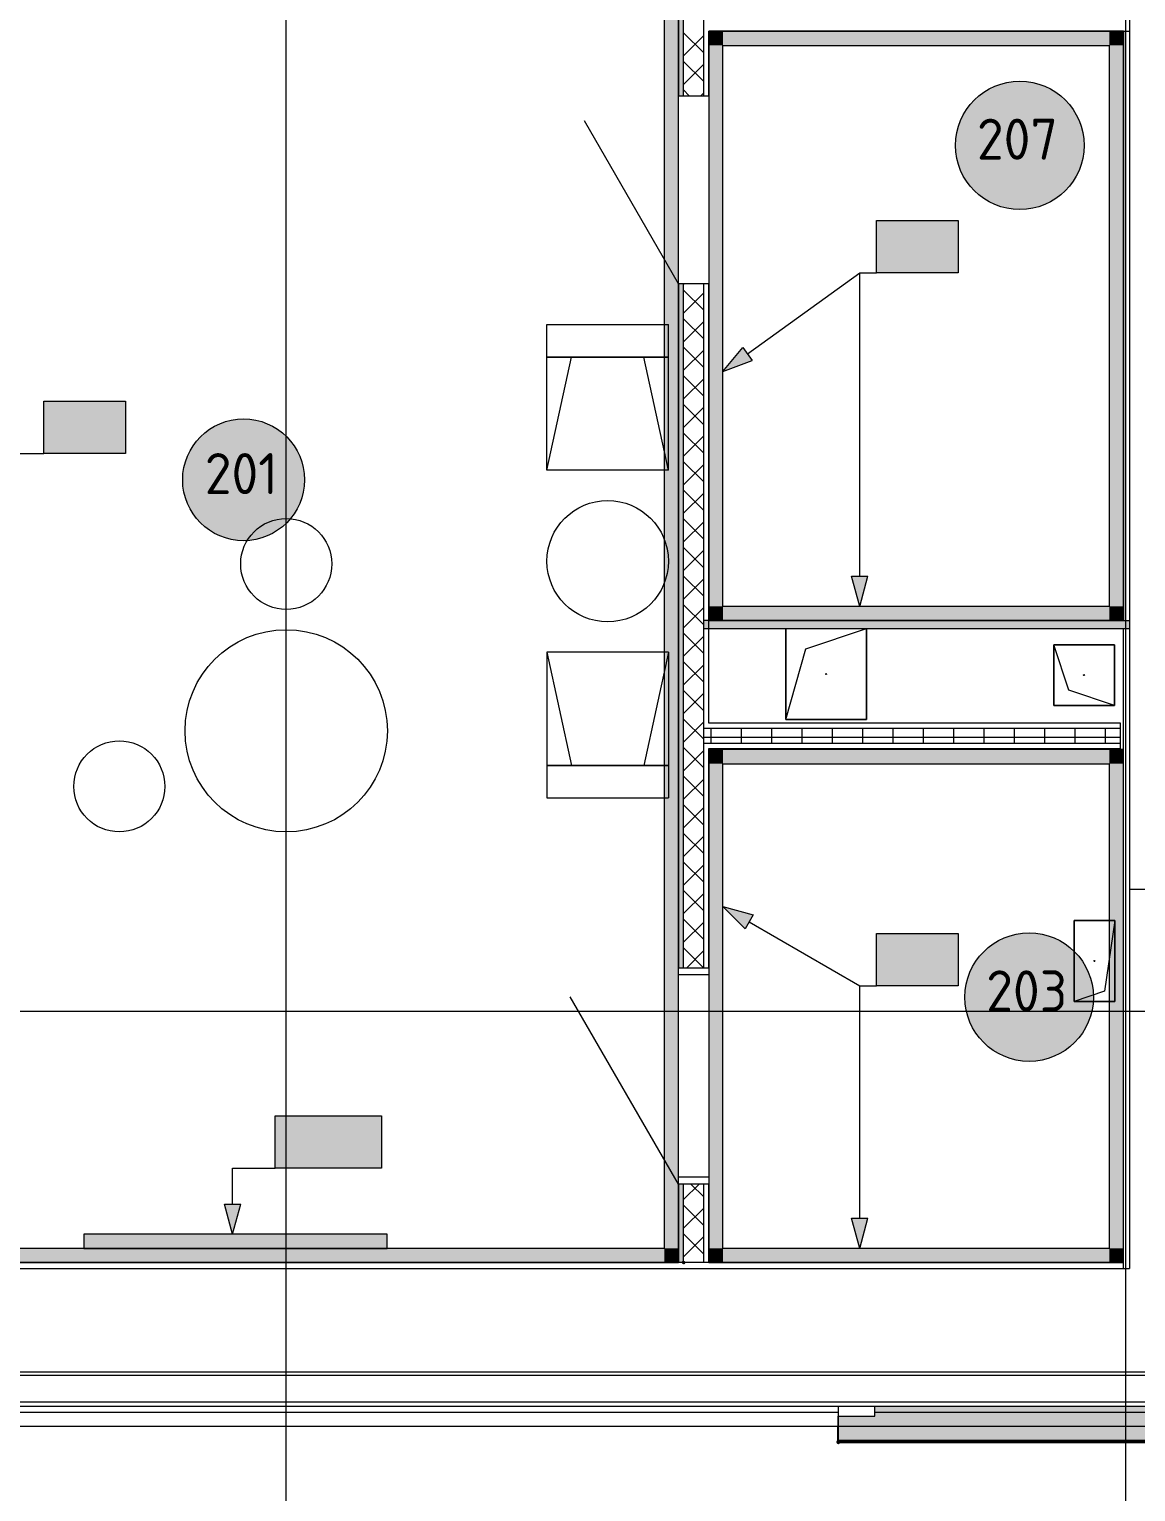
# Model space of a CAD drawing. Header units: millimetres. Extents: x 0 to 1189, y 0 to 841.
# Drawn here: x 321 to 375.7, y 282.1 to 354.4 of the extents above; entities that cross this region are included whole.
import ezdxf

# ---------------------------------------------------------------- set-up
doc = ezdxf.new("R2010")
doc.units = ezdxf.units.MM

msp = doc.modelspace()

# ---------------------------------------------------------------- hatches: boundary and pattern name
at = {"true_color": 0x008080}
h = msp.add_hatch(color=136, dxfattribs=at)
h.dxf.hatch_style = 2
h.paths.add_polyline_path([(352.362538, 374.121342), (353.062539, 374.121342), (353.062539, 294.13222), (352.362538, 294.13222)])
h = msp.add_hatch(color=7)
h.dxf.hatch_style = 2
h.paths.add_polyline_path([(353.31254, 351.136307), (353.062539, 351.136307), (353.062539, 373.871342), (353.31254, 373.871342)])
at = {"true_color": 0xf1d696}
h = msp.add_hatch(color=41, dxfattribs=at)
h.dxf.hatch_style = 2
h.paths.add_polyline_path([(355.262543, 353.622311), (354.562542, 353.622311), (354.562542, 354.322312)])
h = msp.add_hatch(color=41, dxfattribs=at)
h.dxf.hatch_style = 2
h.paths.add_polyline_path([(355.262543, 354.322312), (355.262543, 353.622311), (354.562542, 354.322312)])
h = msp.add_hatch(color=41, dxfattribs=at)
h.dxf.hatch_style = 2
h.paths.add_polyline_path([(355.262543, 353.622311), (355.262543, 354.322312), (374.358572, 354.322312), (374.358572, 353.622311)])
h = msp.add_hatch(color=41, dxfattribs=at)
h.dxf.hatch_style = 2
h.paths.add_polyline_path([(374.358572, 353.622311), (375.058573, 354.322312), (375.058573, 353.622311)])
h = msp.add_hatch(color=41, dxfattribs=at)
h.dxf.hatch_style = 2
h.paths.add_polyline_path([(374.358572, 353.622311), (374.358572, 354.322312), (375.058573, 354.322312)])
h = msp.add_hatch(color=41, dxfattribs=at)
h.dxf.hatch_style = 2
h.paths.add_polyline_path([(355.262543, 325.882269), (354.562542, 325.882269), (354.562542, 353.622311), (355.262543, 353.622311)])
h = msp.add_hatch(color=41, dxfattribs=at)
h.dxf.hatch_style = 2
h.paths.add_polyline_path([(374.358572, 353.622311), (375.058573, 353.622311), (375.058573, 325.882269), (374.358572, 325.882269)])
at = {"true_color": 0xffffff}
h = msp.add_hatch(color=7, dxfattribs=at)
edge = h.paths.add_edge_path()
edge.add_arc((369.937065, 348.680803), 3.176505, 0, 360)
h = msp.add_hatch(color=7, dxfattribs=at)
h.dxf.hatch_style = 2
h.paths.add_polyline_path([(362.848554, 344.974298), (366.888561, 344.974298), (366.888561, 342.386294), (362.848554, 342.386294)])
h = msp.add_hatch(color=7, dxfattribs=at)
h.dxf.hatch_style = 2
h.paths.add_polyline_path([(362.848554, 344.974298), (366.888561, 344.974298), (366.888561, 342.386294), (362.848554, 342.386294)])
at = {"true_color": 0x0077b0}
h = msp.add_hatch(color=144, dxfattribs=at)
h.paths.add_polyline_path([(364.060835, 343.577141), (364.060835, 344.38412), (364.031345, 344.540803), (363.942324, 344.671854), (363.813684, 344.758257), (363.657345, 344.787609), (363.500869, 344.758257), (363.369611, 344.671854), (363.282175, 344.540803), (363.253856, 344.38412), (363.253856, 343.577141), (363.282175, 343.420802), (363.369611, 343.292162), (363.500869, 343.203141), (363.657345, 343.173651), (363.813684, 343.203141), (363.942324, 343.292162), (364.031345, 343.420802)])
h.paths.add_polyline_path([(364.261477, 343.577141), (364.250324, 343.456485), (364.216898, 343.344459), (364.161251, 343.241425), (364.083435, 343.147744), (363.991666, 343.070445), (363.889614, 343.015935), (363.77795, 342.983645), (363.657345, 342.973009), (363.535613, 342.983645), (363.423906, 343.015935), (363.321707, 343.070445), (363.2285, 343.147744), (363.15077, 343.241425), (363.095313, 343.344459), (363.062076, 343.456485), (363.051009, 343.577141), (363.051009, 344.38412), (363.062076, 344.505852), (363.095313, 344.61756), (363.15077, 344.719758), (363.2285, 344.812965), (363.321707, 344.890781), (363.423906, 344.946428), (363.535613, 344.979854), (363.657345, 344.991008), (363.778001, 344.979897), (363.890027, 344.946773), (363.993061, 344.891944), (364.086742, 344.815721), (364.162646, 344.722084), (364.217311, 344.618938), (364.250376, 344.506283), (364.261477, 344.38412)])
h = msp.add_hatch(color=144, dxfattribs=at)
h.paths.add_polyline_path([(364.060835, 343.577141), (364.060835, 344.38412), (364.031345, 344.540803), (363.942324, 344.671854), (363.813684, 344.758257), (363.657345, 344.787609), (363.500869, 344.758257), (363.369611, 344.671854), (363.282175, 344.540803), (363.253856, 344.38412), (363.253856, 343.577141), (363.282175, 343.420802), (363.369611, 343.292162), (363.500869, 343.203141), (363.657345, 343.173651), (363.813684, 343.203141), (363.942324, 343.292162), (364.031345, 343.420802)])
h.paths.add_polyline_path([(364.261477, 343.577141), (364.250324, 343.456485), (364.216898, 343.344459), (364.161251, 343.241425), (364.083435, 343.147744), (363.991666, 343.070445), (363.889614, 343.015935), (363.77795, 342.983645), (363.657345, 342.973009), (363.535613, 342.983645), (363.423906, 343.015935), (363.321707, 343.070445), (363.2285, 343.147744), (363.15077, 343.241425), (363.095313, 343.344459), (363.062076, 343.456485), (363.051009, 343.577141), (363.051009, 344.38412), (363.062076, 344.505852), (363.095313, 344.61756), (363.15077, 344.719758), (363.2285, 344.812965), (363.321707, 344.890781), (363.423906, 344.946428), (363.535613, 344.979854), (363.657345, 344.991008), (363.778001, 344.979897), (363.890027, 344.946773), (363.993061, 344.891944), (364.086742, 344.815721), (364.162646, 344.722084), (364.217311, 344.618938), (364.250376, 344.506283), (364.261477, 344.38412)])
h = msp.add_hatch(color=144, dxfattribs=at)
h.dxf.hatch_style = 2
h.paths.add_polyline_path([(366.483955, 344.646498), (366.252444, 344.414988), (366.181889, 344.38412), (366.105752, 344.409407), (366.080465, 344.485543), (366.108577, 344.556099), (366.503799, 344.95132), (366.544588, 344.980673), (366.585378, 344.991008), (366.661515, 344.965445), (366.686802, 344.889033), (366.686802, 343.071676), (366.661515, 342.996918), (366.585378, 342.973009), (366.509242, 342.996918), (366.483955, 343.071676)])
h = msp.add_hatch(color=144, dxfattribs=at)
h.dxf.hatch_style = 2
h.paths.add_polyline_path([(366.483955, 344.646498), (366.252444, 344.414988), (366.181889, 344.38412), (366.105752, 344.409407), (366.080465, 344.485543), (366.108577, 344.556099), (366.503799, 344.95132), (366.544588, 344.980673), (366.585378, 344.991008), (366.661515, 344.965445), (366.686802, 344.889033), (366.686802, 343.071676), (366.661515, 342.996918), (366.585378, 342.973009), (366.509242, 342.996918), (366.483955, 343.071676)])
h = msp.add_hatch(color=144, dxfattribs=at)
h.dxf.hatch_style = 2
h.paths.add_polyline_path([(365.574375, 343.475166), (364.767396, 343.475166), (364.691259, 343.500728), (364.665972, 343.577141), (364.691259, 343.653277), (364.767396, 343.678564), (365.574375, 343.678564), (365.650512, 343.653277), (365.675799, 343.577141), (365.650512, 343.500728)])
h = msp.add_hatch(color=144, dxfattribs=at)
h.dxf.hatch_style = 2
h.paths.add_polyline_path([(365.574375, 343.475166), (364.767396, 343.475166), (364.691259, 343.500728), (364.665972, 343.577141), (364.691259, 343.653277), (364.767396, 343.678564), (365.574375, 343.678564), (365.650512, 343.653277), (365.675799, 343.577141), (365.650512, 343.500728)])
h = msp.add_hatch(color=7)
h.dxf.hatch_style = 2
h.paths.add_polyline_path([(353.062539, 341.836293), (353.31254, 341.836293), (353.31254, 308.014241), (353.062539, 308.014241)])
h = msp.add_hatch(color=144, dxfattribs=at)
h.dxf.hatch_style = 2
h.paths.add_polyline_path([(355.262543, 337.491286), (356.236544, 338.691288), (356.705545, 338.043287)])
at = {"true_color": 0xffffff}
h = msp.add_hatch(color=7, dxfattribs=at)
h.dxf.hatch_style = 2
h.paths.add_polyline_path([(321.685491, 336.030284), (325.725498, 336.030284), (325.725498, 333.44128), (321.685491, 333.44128)])
h = msp.add_hatch(color=7, dxfattribs=at)
h.dxf.hatch_style = 2
h.paths.add_polyline_path([(321.685491, 336.030284), (325.725498, 336.030284), (325.725498, 333.44128), (321.685491, 333.44128)])
at = {"true_color": 0x0077b0}
h = msp.add_hatch(color=144, dxfattribs=at)
h.paths.add_polyline_path([(322.896166, 334.634205), (322.896166, 335.441184), (322.866676, 335.597867), (322.777654, 335.728918), (322.649014, 335.815321), (322.492676, 335.844673), (322.3362, 335.815321), (322.204942, 335.728918), (322.117505, 335.597867), (322.089186, 335.441184), (322.089186, 334.634205), (322.117505, 334.477866), (322.204942, 334.349226), (322.3362, 334.260205), (322.492676, 334.230715), (322.649014, 334.260205), (322.777654, 334.349226), (322.866676, 334.477866)])
h.paths.add_polyline_path([(323.096808, 334.634205), (323.085654, 334.513549), (323.052228, 334.401523), (322.996582, 334.298489), (322.918765, 334.204808), (322.826997, 334.127509), (322.724944, 334.072999), (322.61328, 334.04071), (322.492676, 334.030073), (322.370944, 334.04071), (322.259236, 334.072999), (322.157038, 334.127509), (322.063831, 334.204808), (321.986101, 334.298489), (321.930643, 334.401523), (321.897407, 334.513549), (321.886339, 334.634205), (321.886339, 335.441184), (321.897407, 335.562916), (321.930643, 335.674624), (321.986101, 335.776822), (322.063831, 335.870029), (322.157038, 335.947845), (322.259236, 336.003492), (322.370944, 336.036918), (322.492676, 336.048072), (322.613332, 336.036961), (322.725358, 336.003837), (322.828392, 335.949008), (322.922073, 335.872785), (322.997977, 335.779148), (323.052642, 335.676002), (323.085706, 335.563347), (323.096808, 335.441184)])
h = msp.add_hatch(color=144, dxfattribs=at)
h.paths.add_polyline_path([(322.896166, 334.634205), (322.896166, 335.441184), (322.866676, 335.597867), (322.777654, 335.728918), (322.649014, 335.815321), (322.492676, 335.844673), (322.3362, 335.815321), (322.204942, 335.728918), (322.117505, 335.597867), (322.089186, 335.441184), (322.089186, 334.634205), (322.117505, 334.477866), (322.204942, 334.349226), (322.3362, 334.260205), (322.492676, 334.230715), (322.649014, 334.260205), (322.777654, 334.349226), (322.866676, 334.477866)])
h.paths.add_polyline_path([(323.096808, 334.634205), (323.085654, 334.513549), (323.052228, 334.401523), (322.996582, 334.298489), (322.918765, 334.204808), (322.826997, 334.127509), (322.724944, 334.072999), (322.61328, 334.04071), (322.492676, 334.030073), (322.370944, 334.04071), (322.259236, 334.072999), (322.157038, 334.127509), (322.063831, 334.204808), (321.986101, 334.298489), (321.930643, 334.401523), (321.897407, 334.513549), (321.886339, 334.634205), (321.886339, 335.441184), (321.897407, 335.562916), (321.930643, 335.674624), (321.986101, 335.776822), (322.063831, 335.870029), (322.157038, 335.947845), (322.259236, 336.003492), (322.370944, 336.036918), (322.492676, 336.048072), (322.613332, 336.036961), (322.725358, 336.003837), (322.828392, 335.949008), (322.922073, 335.872785), (322.997977, 335.779148), (323.052642, 335.676002), (323.085706, 335.563347), (323.096808, 335.441184)])
h = msp.add_hatch(color=144, dxfattribs=at)
h.dxf.hatch_style = 2
h.paths.add_polyline_path([(325.319285, 335.703562), (325.087775, 335.472052), (325.017219, 335.441184), (324.941083, 335.466471), (324.915796, 335.542607), (324.943908, 335.613163), (325.339129, 336.008384), (325.379919, 336.037737), (325.420709, 336.048072), (325.496846, 336.022509), (325.522133, 335.946097), (325.522133, 334.12874), (325.496846, 334.053982), (325.420709, 334.030073), (325.344572, 334.053982), (325.319285, 334.12874)])
h = msp.add_hatch(color=144, dxfattribs=at)
h.dxf.hatch_style = 2
h.paths.add_polyline_path([(325.319285, 335.703562), (325.087775, 335.472052), (325.017219, 335.441184), (324.941083, 335.466471), (324.915796, 335.542607), (324.943908, 335.613163), (325.339129, 336.008384), (325.379919, 336.037737), (325.420709, 336.048072), (325.496846, 336.022509), (325.522133, 335.946097), (325.522133, 334.12874), (325.496846, 334.053982), (325.420709, 334.030073), (325.344572, 334.053982), (325.319285, 334.12874)])
at = {"true_color": 0xffffff}
h = msp.add_hatch(color=7, dxfattribs=at)
edge = h.paths.add_edge_path()
edge.add_arc((331.565007, 332.142278), 3.011755, 0, 360)
at = {"true_color": 0x0077b0}
h = msp.add_hatch(color=144, dxfattribs=at)
h.dxf.hatch_style = 2
h.paths.add_polyline_path([(324.409706, 334.53223), (323.602727, 334.53223), (323.52659, 334.557793), (323.501303, 334.634205), (323.52659, 334.710341), (323.602727, 334.735628), (324.409706, 334.735628), (324.485842, 334.710341), (324.511129, 334.634205), (324.485842, 334.557793)])
h = msp.add_hatch(color=144, dxfattribs=at)
h.dxf.hatch_style = 2
h.paths.add_polyline_path([(324.409706, 334.53223), (323.602727, 334.53223), (323.52659, 334.557793), (323.501303, 334.634205), (323.52659, 334.710341), (323.602727, 334.735628), (324.409706, 334.735628), (324.485842, 334.710341), (324.511129, 334.634205), (324.485842, 334.557793)])
h = msp.add_hatch(color=144, dxfattribs=at)
h.dxf.hatch_style = 2
h.paths.add_polyline_path([(362.020553, 325.882269), (361.620552, 327.375271), (362.420554, 327.375271)])
at = {"true_color": 0xf1d696}
h = msp.add_hatch(color=41, dxfattribs=at)
h.dxf.hatch_style = 2
h.paths.add_polyline_path([(355.262543, 325.882269), (355.262543, 325.182268), (354.562542, 325.182268)])
h = msp.add_hatch(color=41, dxfattribs=at)
h.dxf.hatch_style = 2
h.paths.add_polyline_path([(354.562542, 325.882269), (355.262543, 325.882269), (354.562542, 325.182268)])
h = msp.add_hatch(color=41, dxfattribs=at)
h.dxf.hatch_style = 2
h.paths.add_polyline_path([(374.358572, 325.882269), (374.358572, 325.182268), (355.262543, 325.182268), (355.262543, 325.882269)])
h = msp.add_hatch(color=41, dxfattribs=at)
h.dxf.hatch_style = 2
h.paths.add_polyline_path([(374.358572, 325.882269), (375.058573, 325.882269), (375.058573, 325.182268)])
h = msp.add_hatch(color=41, dxfattribs=at)
h.dxf.hatch_style = 2
h.paths.add_polyline_path([(374.358572, 325.182268), (374.358572, 325.882269), (375.058573, 325.182268)])
h = msp.add_hatch(color=7)
h.dxf.hatch_style = 2
h.paths.add_polyline_path([(354.312541, 325.182268), (375.358573, 325.182268), (375.358573, 324.782267), (354.312541, 324.782267)])
h = msp.add_hatch(color=41, dxfattribs=at)
h.dxf.hatch_style = 2
h.paths.add_polyline_path([(355.262543, 318.101257), (354.562542, 318.101257), (354.562542, 318.801258)])
h = msp.add_hatch(color=41, dxfattribs=at)
h.dxf.hatch_style = 2
h.paths.add_polyline_path([(355.262543, 318.801258), (355.262543, 318.101257), (354.562542, 318.801258)])
h = msp.add_hatch(color=41, dxfattribs=at)
h.dxf.hatch_style = 2
h.paths.add_polyline_path([(355.262543, 318.101257), (355.262543, 318.801258), (374.358572, 318.801258), (374.358572, 318.101257)])
h = msp.add_hatch(color=41, dxfattribs=at)
h.dxf.hatch_style = 2
h.paths.add_polyline_path([(374.358572, 318.101257), (374.358572, 318.801258), (375.058573, 318.801258)])
h = msp.add_hatch(color=41, dxfattribs=at)
h.dxf.hatch_style = 2
h.paths.add_polyline_path([(374.358572, 318.101257), (375.058573, 318.801258), (375.058573, 318.101257)])
h = msp.add_hatch(color=41, dxfattribs=at)
h.dxf.hatch_style = 2
h.paths.add_polyline_path([(355.262543, 294.13222), (354.562542, 294.13222), (354.562542, 318.101257), (355.262543, 318.101257)])
h = msp.add_hatch(color=41, dxfattribs=at)
h.dxf.hatch_style = 2
h.paths.add_polyline_path([(374.358572, 318.101257), (375.058573, 318.101257), (375.058573, 294.13222), (374.358572, 294.13222)])
at = {"true_color": 0x0077b0}
h = msp.add_hatch(color=144, dxfattribs=at)
h.dxf.hatch_style = 2
h.paths.add_polyline_path([(355.262543, 311.035246), (356.753545, 310.631245), (356.352544, 309.939244)])
at = {"true_color": 0xffffff}
h = msp.add_hatch(color=7, dxfattribs=at)
h.dxf.hatch_style = 2
h.paths.add_polyline_path([(362.848554, 309.701244), (366.888561, 309.701244), (366.888561, 307.11324), (362.848554, 307.11324)])
h = msp.add_hatch(color=7, dxfattribs=at)
h.dxf.hatch_style = 2
h.paths.add_polyline_path([(362.848554, 309.701244), (366.888561, 309.701244), (366.888561, 307.11324), (362.848554, 307.11324)])
at = {"true_color": 0x0077b0}
h = msp.add_hatch(color=144, dxfattribs=at)
h.paths.add_polyline_path([(364.060835, 308.306342), (364.060835, 309.113322), (364.031345, 309.270004), (363.942324, 309.401056), (363.813684, 309.487459), (363.657345, 309.516811), (363.500869, 309.487459), (363.369611, 309.401056), (363.282175, 309.270004), (363.253856, 309.113322), (363.253856, 308.306342), (363.282175, 308.150004), (363.369611, 308.021364), (363.500869, 307.932343), (363.657345, 307.902853), (363.813684, 307.932343), (363.942324, 308.021364), (364.031345, 308.150004)])
h.paths.add_polyline_path([(364.261477, 308.306342), (364.250324, 308.185687), (364.216898, 308.073661), (364.161251, 307.970626), (364.083435, 307.876946), (363.991666, 307.799646), (363.889614, 307.745136), (363.77795, 307.712847), (363.657345, 307.70221), (363.535613, 307.712847), (363.423906, 307.745136), (363.321707, 307.799646), (363.2285, 307.876946), (363.15077, 307.970626), (363.095313, 308.073661), (363.062076, 308.185687), (363.051009, 308.306342), (363.051009, 309.113322), (363.062076, 309.235054), (363.095313, 309.346761), (363.15077, 309.44896), (363.2285, 309.542167), (363.321707, 309.619983), (363.423906, 309.67563), (363.535613, 309.709056), (363.657345, 309.72021), (363.778001, 309.709099), (363.890027, 309.675975), (363.993061, 309.621146), (364.086742, 309.544923), (364.162646, 309.451285), (364.217311, 309.348139), (364.250376, 309.235485), (364.261477, 309.113322)])
h = msp.add_hatch(color=144, dxfattribs=at)
h.paths.add_polyline_path([(364.060835, 308.306342), (364.060835, 309.113322), (364.031345, 309.270004), (363.942324, 309.401056), (363.813684, 309.487459), (363.657345, 309.516811), (363.500869, 309.487459), (363.369611, 309.401056), (363.282175, 309.270004), (363.253856, 309.113322), (363.253856, 308.306342), (363.282175, 308.150004), (363.369611, 308.021364), (363.500869, 307.932343), (363.657345, 307.902853), (363.813684, 307.932343), (363.942324, 308.021364), (364.031345, 308.150004)])
h.paths.add_polyline_path([(364.261477, 308.306342), (364.250324, 308.185687), (364.216898, 308.073661), (364.161251, 307.970626), (364.083435, 307.876946), (363.991666, 307.799646), (363.889614, 307.745136), (363.77795, 307.712847), (363.657345, 307.70221), (363.535613, 307.712847), (363.423906, 307.745136), (363.321707, 307.799646), (363.2285, 307.876946), (363.15077, 307.970626), (363.095313, 308.073661), (363.062076, 308.185687), (363.051009, 308.306342), (363.051009, 309.113322), (363.062076, 309.235054), (363.095313, 309.346761), (363.15077, 309.44896), (363.2285, 309.542167), (363.321707, 309.619983), (363.423906, 309.67563), (363.535613, 309.709056), (363.657345, 309.72021), (363.778001, 309.709099), (363.890027, 309.675975), (363.993061, 309.621146), (364.086742, 309.544923), (364.162646, 309.451285), (364.217311, 309.348139), (364.250376, 309.235485), (364.261477, 309.113322)])
h = msp.add_hatch(color=144, dxfattribs=at)
h.dxf.hatch_style = 2
h.paths.add_polyline_path([(366.483955, 309.3757), (366.252444, 309.14419), (366.181889, 309.113322), (366.105752, 309.138609), (366.080465, 309.214745), (366.108577, 309.285301), (366.503799, 309.680522), (366.544588, 309.709874), (366.585378, 309.72021), (366.661515, 309.694647), (366.686802, 309.618235), (366.686802, 307.800878), (366.661515, 307.726119), (366.585378, 307.70221), (366.509242, 307.726119), (366.483955, 307.800878)])
h = msp.add_hatch(color=144, dxfattribs=at)
h.dxf.hatch_style = 2
h.paths.add_polyline_path([(366.483955, 309.3757), (366.252444, 309.14419), (366.181889, 309.113322), (366.105752, 309.138609), (366.080465, 309.214745), (366.108577, 309.285301), (366.503799, 309.680522), (366.544588, 309.709874), (366.585378, 309.72021), (366.661515, 309.694647), (366.686802, 309.618235), (366.686802, 307.800878), (366.661515, 307.726119), (366.585378, 307.70221), (366.509242, 307.726119), (366.483955, 307.800878)])
at = {"true_color": 0xffffff}
h = msp.add_hatch(color=7, dxfattribs=at)
edge = h.paths.add_edge_path()
edge.add_arc((370.396566, 306.559239), 3.176005, 0, 360)
at = {"true_color": 0x0077b0}
h = msp.add_hatch(color=144, dxfattribs=at)
h.dxf.hatch_style = 2
h.paths.add_polyline_path([(365.574375, 308.204368), (364.767396, 308.204368), (364.691259, 308.22993), (364.665972, 308.306342), (364.691259, 308.382479), (364.767396, 308.407766), (365.574375, 308.407766), (365.650512, 308.382479), (365.675799, 308.306342), (365.650512, 308.22993)])
h = msp.add_hatch(color=144, dxfattribs=at)
h.dxf.hatch_style = 2
h.paths.add_polyline_path([(365.574375, 308.204368), (364.767396, 308.204368), (364.691259, 308.22993), (364.665972, 308.306342), (364.691259, 308.382479), (364.767396, 308.407766), (365.574375, 308.407766), (365.650512, 308.382479), (365.675799, 308.306342), (365.650512, 308.22993)])
at = {"true_color": 0xffffff}
h = msp.add_hatch(color=7, dxfattribs=at)
h.dxf.hatch_style = 2
h.paths.add_polyline_path([(333.126509, 300.68223), (338.378517, 300.68223), (338.378517, 298.094226), (333.126509, 298.094226)])
at = {"true_color": 0x0077b0}
h = msp.add_hatch(color=144, dxfattribs=at)
h.dxf.hatch_style = 2
h.paths.add_polyline_path([(333.530147, 300.496264), (333.530147, 298.780331), (333.50486, 298.705572), (333.428724, 298.681663), (333.352587, 298.705572), (333.3273, 298.780331), (333.3273, 300.597687), (333.352587, 300.6741), (333.428724, 300.699662), (334.235703, 300.699662), (334.311839, 300.6741), (334.337126, 300.597687), (334.311839, 300.521758), (334.235703, 300.496264)])
h = msp.add_hatch(color=144, dxfattribs=at)
h.dxf.hatch_style = 2
h.paths.add_polyline_path([(337.972793, 300.355153), (337.741282, 300.123642), (337.670727, 300.092774), (337.59459, 300.118061), (337.569303, 300.194198), (337.597415, 300.264753), (337.992637, 300.659975), (338.033427, 300.689327), (338.074216, 300.699662), (338.150353, 300.6741), (338.17564, 300.597687), (338.17564, 298.780331), (338.150353, 298.705572), (338.074216, 298.681663), (337.99808, 298.705572), (337.972793, 298.780331)])
h = msp.add_hatch(color=144, dxfattribs=at)
h.paths.add_polyline_path([(334.741301, 299.994107), (334.766588, 300.067832), (334.842725, 300.092774), (335.347638, 300.092774), (335.503976, 300.063422), (335.632616, 299.977019), (335.721637, 299.845968), (335.751128, 299.689285), (335.751128, 299.085153), (335.721637, 298.92847), (335.632616, 298.797418), (335.503976, 298.709982), (335.347638, 298.681663), (334.944148, 298.681663), (334.944148, 298.173443), (334.918861, 298.099924), (334.842725, 298.074775), (334.766588, 298.099924), (334.741301, 298.173443)])
h.paths.add_polyline_path([(334.944148, 299.889376), (334.944148, 298.882306), (335.347638, 298.882306), (335.424808, 298.896913), (335.488749, 298.941286), (335.533397, 299.007018), (335.54828, 299.085153), (335.54828, 299.689285), (335.533742, 299.767419), (335.491505, 299.833152), (335.426186, 299.876147), (335.347638, 299.889376)])
h = msp.add_hatch(color=144, dxfattribs=at)
h.dxf.hatch_style = 2
h.paths.add_polyline_path([(337.063705, 299.18382), (336.256726, 299.18382), (336.180589, 299.209383), (336.155302, 299.285795), (336.180589, 299.361932), (336.256726, 299.387219), (337.063705, 299.387219), (337.139842, 299.361932), (337.165129, 299.285795), (337.139842, 299.209383)])
h = msp.add_hatch(color=7)
h.dxf.hatch_style = 2
h.paths.add_polyline_path([(353.31254, 293.432219), (353.062539, 293.432219), (353.062539, 297.314225), (353.31254, 297.314225)])
h = msp.add_hatch(color=144, dxfattribs=at)
h.dxf.hatch_style = 2
h.paths.add_polyline_path([(331.022506, 294.832221), (330.622505, 296.325223), (331.422506, 296.325223)])
h = msp.add_hatch(color=144, dxfattribs=at)
h.dxf.hatch_style = 2
h.paths.add_polyline_path([(362.020553, 294.13222), (361.620552, 295.625222), (362.420554, 295.625222)])
at = {"true_color": 0x6a6a6a}
h = msp.add_hatch(color=251, dxfattribs=at)
h.dxf.hatch_style = 2
h.paths.add_polyline_path([(338.659517, 294.832221), (338.659517, 294.13222), (323.659494, 294.13222), (323.659494, 294.832221)])
at = {"true_color": 0xf1d696}
h = msp.add_hatch(color=41, dxfattribs=at)
h.dxf.hatch_style = 2
h.paths.add_polyline_path([(352.362538, 294.13222), (352.362538, 293.432219), (305.929467, 293.432219), (305.929467, 294.13222)])
h = msp.add_hatch(color=41, dxfattribs=at)
h.dxf.hatch_style = 2
h.paths.add_polyline_path([(352.362538, 294.13222), (353.062539, 294.13222), (353.062539, 293.432219)])
h = msp.add_hatch(color=41, dxfattribs=at)
h.dxf.hatch_style = 2
h.paths.add_polyline_path([(352.362538, 293.432219), (352.362538, 294.13222), (353.062539, 293.432219)])
h = msp.add_hatch(color=41, dxfattribs=at)
h.dxf.hatch_style = 2
h.paths.add_polyline_path([(354.562542, 294.13222), (355.262543, 294.13222), (354.562542, 293.432219)])
h = msp.add_hatch(color=41, dxfattribs=at)
h.dxf.hatch_style = 2
h.paths.add_polyline_path([(355.262543, 294.13222), (355.262543, 293.432219), (354.562542, 293.432219)])
h = msp.add_hatch(color=41, dxfattribs=at)
h.dxf.hatch_style = 2
h.paths.add_polyline_path([(374.358572, 294.13222), (374.358572, 293.432219), (355.262543, 293.432219), (355.262543, 294.13222)])
h = msp.add_hatch(color=41, dxfattribs=at)
h.dxf.hatch_style = 2
h.paths.add_polyline_path([(374.358572, 294.13222), (375.058573, 294.13222), (375.058573, 293.432219)])
h = msp.add_hatch(color=41, dxfattribs=at)
h.dxf.hatch_style = 2
h.paths.add_polyline_path([(374.358572, 293.432219), (374.358572, 294.13222), (375.058573, 293.432219)])
at = {"true_color": 0x1d1d1d}
h = msp.add_hatch(color=250, dxfattribs=at)
h.dxf.hatch_style = 2
h.paths.add_polyline_path([(353.2569, 293.368579), (353.32054, 293.342328), (353.38418, 293.368579), (353.410431, 293.432219), (353.38418, 293.495859), (353.31254, 293.53011), (353.2489, 293.503859), (353.222649, 293.440219)])
at = {"true_color": 0x3d3d3d}
h = msp.add_hatch(color=250, dxfattribs=at)
h.dxf.hatch_style = 2
h.paths.add_polyline_path([(360.963551, 285.832207), (362.763554, 285.832207), (362.763554, 286.322208), (382.158584, 286.322208), (383.954587, 284.536205), (360.963551, 284.536205)])
h = msp.add_hatch(color=7)
h.dxf.hatch_style = 2
h.paths.add_polyline_path([(361.053552, 284.588205), (361.027114, 284.651768), (360.963551, 284.678206), (360.899989, 284.651768), (360.873551, 284.588205), (360.873551, 284.576205), (360.899989, 284.512643), (360.963551, 284.486205), (361.027114, 284.512643), (361.053552, 284.576205)])
h = msp.add_hatch(color=7)
h.dxf.hatch_style = 2
h.paths.add_polyline_path([(360.873551, 284.569205), (360.899989, 284.505643), (360.963551, 284.479205), (361.027114, 284.505643), (361.053552, 284.569205), (361.027114, 284.636768), (360.963551, 284.663206), (360.899989, 284.636768)])
h = msp.add_hatch(color=7)
h.dxf.hatch_style = 2
h.paths.add_polyline_path([(360.873551, 284.547205), (360.899989, 284.483643), (360.963551, 284.457205), (361.027114, 284.483643), (361.053552, 284.547205), (361.027114, 284.615768), (360.963551, 284.642206), (360.899989, 284.615768)])
h = msp.add_hatch(color=7)
h.dxf.hatch_style = 2
h.paths.add_polyline_path([(360.873551, 284.536205), (360.899989, 284.472643), (360.963551, 284.446205), (361.027114, 284.472643), (361.053552, 284.536205), (361.053552, 284.549205), (361.027114, 284.612768), (360.963551, 284.639206), (360.899989, 284.612768), (360.873551, 284.549205)])
h = msp.add_hatch(color=7)
h.dxf.hatch_style = 2
h.paths.add_polyline_path([(361.053552, 284.549205), (361.027114, 284.612768), (360.963551, 284.639206), (360.899989, 284.612768), (360.873551, 284.549205), (360.873551, 284.536205), (360.899989, 284.472643), (360.963551, 284.446205), (361.027114, 284.472643), (361.053552, 284.536205)])
h = msp.add_hatch(color=7)
h.dxf.hatch_style = 2
h.paths.add_polyline_path([(361.053552, 284.546205), (361.027114, 284.609768), (360.963551, 284.636206), (360.899989, 284.609768), (360.873551, 284.546205), (360.873551, 284.534205), (360.899989, 284.470643), (360.963551, 284.444205), (361.027114, 284.470643), (361.053552, 284.534205)])
h = msp.add_hatch(color=250, dxfattribs=at)
h.dxf.hatch_style = 2
h.paths.add_polyline_path([(383.904587, 284.576205), (383.956587, 284.534205), (360.963551, 284.534205), (360.963551, 284.576205)])

# ---------------------------------------------------------------- linework, layer by layer
at = {"color": 7, "lineweight": 0}
for points in [[(333.67251, 237.628134), (333.67251, 730.151886)], [(375.172573, 237.628134), (375.172573, 506.499545)], [(375.358573, 376.871346), (375.358573, 293.132219)], [(352.362538, 374.821343), (352.362538, 294.13222)], [(353.062539, 374.121342), (353.062539, 351.136307)], [(353.062539, 294.13222), (353.062539, 374.121342)], [(353.31254, 351.136307), (353.31254, 373.871342)], [(354.312541, 351.136307), (354.312541, 372.87134)], [(354.562542, 351.136307), (354.562542, 354.322312)], [(354.562542, 354.322312), (375.058573, 354.322312)], [(354.562542, 354.322312), (354.562542, 353.622311)], [(375.058573, 354.322312), (354.562542, 354.322312)], [(375.058573, 354.322312), (375.058573, 325.182268)], [(375.058573, 354.322312), (375.358573, 354.322312)], [(375.058573, 354.322312), (375.058573, 353.622311)], [(354.562542, 353.622311), (354.562542, 325.182268)], [(355.262543, 353.622311), (374.358572, 353.622311)], [(355.262543, 325.882269), (355.262543, 353.622311)], [(374.358572, 353.622311), (374.358572, 325.882269)], [(375.058573, 325.882269), (375.058573, 353.622311)], [(366.76056, 348.680303), (366.776958, 349.005033), (366.825088, 349.320406), (366.903352, 349.624821), (367.010154, 349.91668), (367.143898, 350.194383), (367.302987, 350.45633), (367.485824, 350.700921), (367.690812, 350.926557), (367.916355, 351.131638), (368.160855, 351.314565), (368.422718, 351.473738), (368.700345, 351.607558), (368.992139, 351.714424), (369.296506, 351.792738), (369.611846, 351.840899), (369.936565, 351.857308), (370.26146, 351.840899), (370.576955, 351.792738), (370.881455, 351.714424), (371.173364, 351.607558), (371.451088, 351.473738), (371.713031, 351.314565), (371.957598, 351.131638), (372.183194, 350.926557), (372.388223, 350.700921), (372.571091, 350.45633), (372.730202, 350.194383), (372.86396, 349.91668), (372.970772, 349.624821), (373.049041, 349.320406), (373.097172, 349.005033), (373.11357, 348.680303)], [(353.062539, 351.136307), (354.562542, 351.136307)], [(354.562542, 351.136307), (354.562542, 341.836293)], [(353.062539, 341.836293), (348.412532, 349.890305)], [(373.11357, 348.680303), (373.097172, 348.355585), (373.049041, 348.040244), (372.970772, 347.735878), (372.86396, 347.444083), (372.730202, 347.166456), (372.571091, 346.904594), (372.388223, 346.660093), (372.183194, 346.43455), (371.957598, 346.229562), (371.713031, 346.046725), (371.451088, 345.887637), (371.173364, 345.753893), (370.881455, 345.64709), (370.576955, 345.568826), (370.26146, 345.520697), (369.936565, 345.504299), (369.611846, 345.520697), (369.296506, 345.568826), (368.992139, 345.64709), (368.700345, 345.753893), (368.422718, 345.887637), (368.160855, 346.046725), (367.916355, 346.229562), (367.690812, 346.43455), (367.485824, 346.660093), (367.302987, 346.904594), (367.143898, 347.166456), (367.010154, 347.444083), (366.903352, 347.735878), (366.825088, 348.040244), (366.776958, 348.355585), (366.76056, 348.680303)], [(353.062539, 341.836293), (353.062539, 308.014241)], [(354.562542, 341.836293), (353.062539, 341.836293)], [(353.31254, 308.014241), (353.31254, 341.836293)], [(354.312541, 308.014241), (354.312541, 341.836293)], [(354.562542, 320.11126), (354.562542, 341.836293)], [(328.553502, 332.142278), (328.569047, 332.450159), (328.614674, 332.749164), (328.688871, 333.037777), (328.790127, 333.314483), (328.91693, 333.577765), (329.067768, 333.826107), (329.24113, 334.057993), (329.435503, 334.271906), (329.649377, 334.466332), (329.881238, 334.639753), (330.129577, 334.790653), (330.39288, 334.917517), (330.669636, 335.018828), (330.958334, 335.09307), (331.257461, 335.138727), (331.565507, 335.154283), (331.873376, 335.138727), (332.172349, 335.09307), (332.460913, 335.018828), (332.737555, 334.917517), (333.000761, 334.790653), (333.249019, 334.639753), (333.480814, 334.466332), (333.694635, 334.271906), (333.888967, 334.057993), (334.062297, 333.826107), (334.213113, 333.577765), (334.339901, 333.314483), (334.441148, 333.037777), (334.515341, 332.749164), (334.560966, 332.450159), (334.576511, 332.142278)], [(334.576511, 332.142278), (334.560966, 331.834398), (334.515341, 331.535392), (334.441148, 331.246779), (334.339901, 330.970073), (334.213113, 330.706791), (334.062297, 330.458449), (333.888967, 330.226564), (333.694635, 330.01265), (333.480814, 329.818225), (333.249019, 329.644804), (333.000761, 329.493903), (332.737555, 329.36704), (332.460913, 329.265729), (332.172349, 329.191487), (331.873376, 329.145829), (331.565507, 329.130274), (331.257461, 329.145829), (330.958334, 329.191487), (330.669636, 329.265729), (330.39288, 329.36704), (330.129577, 329.493903), (329.881238, 329.644804), (329.649377, 329.818225), (329.435503, 330.01265), (329.24113, 330.226564), (329.067768, 330.458449), (328.91693, 330.706791), (328.790127, 330.970073), (328.688871, 331.246779), (328.614674, 331.535392), (328.569047, 331.834398), (328.553502, 332.142278)], [(374.358572, 325.882269), (355.262543, 325.882269)], [(375.058573, 325.182268), (375.058573, 325.882269)], [(375.058573, 325.182268), (354.312541, 325.182268)], [(354.312541, 324.782267), (375.058573, 324.782267)], [(354.562542, 325.182268), (355.262543, 325.182268)], [(355.262543, 325.182268), (375.058573, 325.182268)], [(358.362547, 320.28226), (358.362547, 324.782267)], [(358.362547, 324.782267), (358.362547, 320.28226)], [(359.362549, 323.782265), (362.362554, 324.782267)], [(362.362554, 324.782267), (362.362554, 320.28226)], [(362.362554, 320.28226), (362.362554, 324.782267)], [(375.058573, 325.182268), (375.358573, 325.182268)], [(375.058573, 293.132219), (375.058573, 324.782267)], [(375.058573, 324.782267), (375.358573, 324.782267)], [(358.362547, 320.28226), (359.362549, 323.782265)], [(371.612568, 323.982266), (374.612572, 323.982266)], [(371.612568, 320.982261), (371.612568, 323.982266)], [(372.362569, 321.732262), (371.612568, 323.982266)], [(371.612568, 323.982266), (371.612568, 320.982261)], [(374.612572, 323.982266), (371.612568, 323.982266)], [(374.612572, 323.982266), (374.612572, 320.982261)], [(374.612572, 320.982261), (374.612572, 323.982266)], [(360.337551, 322.532263), (360.362551, 322.557263), (360.387551, 322.532263)], [(360.337551, 322.538263), (360.362551, 322.557263), (360.374551, 322.554263)], [(360.387551, 322.532263), (360.362551, 322.507263), (360.337551, 322.532263)], [(360.362551, 322.507263), (360.337551, 322.525263)], [(360.387551, 322.532263), (360.374551, 322.510263)], [(373.11257, 322.457263), (373.08757, 322.482263), (373.11257, 322.507263)], [(373.10557, 322.458263), (373.08757, 322.482263), (373.09057, 322.494263)], [(373.11257, 322.507263), (373.13757, 322.482263), (373.11257, 322.457263)], [(373.11257, 322.507263), (373.13357, 322.494263)], [(373.13757, 322.482263), (373.11857, 322.458263)], [(374.612572, 320.982261), (372.362569, 321.732262)], [(374.612572, 320.982261), (371.612568, 320.982261)], [(371.612568, 320.982261), (374.612572, 320.982261)], [(354.312541, 319.861259), (374.912573, 319.861259)], [(374.912573, 320.11126), (354.562542, 320.11126)], [(354.676542, 319.111258), (354.676542, 319.861259)], [(356.176544, 319.111258), (356.176544, 319.861259)], [(357.676546, 319.111258), (357.676546, 319.861259)], [(362.362554, 320.28226), (358.362547, 320.28226)], [(358.362547, 320.28226), (362.362554, 320.28226)], [(359.176549, 319.111258), (359.176549, 319.861259)], [(360.676551, 319.111258), (360.676551, 319.861259)], [(362.176553, 319.111258), (362.176553, 319.861259)], [(363.676556, 319.111258), (363.676556, 319.861259)], [(365.176558, 319.111258), (365.176558, 319.861259)], [(366.67656, 319.111258), (366.67656, 319.861259)], [(368.176562, 319.111258), (368.176562, 319.861259)], [(369.676565, 319.111258), (369.676565, 319.861259)], [(371.176567, 319.111258), (371.176567, 319.861259)], [(372.676569, 319.111258), (372.676569, 319.861259)], [(374.176572, 319.111258), (374.176572, 319.861259)], [(374.912573, 318.861258), (374.912573, 320.11126)], [(354.312541, 319.421259), (374.912573, 319.421259)], [(354.312541, 319.111258), (374.912573, 319.111258)], [(354.562542, 318.861258), (374.912573, 318.861258)], [(354.562542, 308.014241), (354.562542, 318.861258)], [(375.058573, 318.801258), (354.562542, 318.801258)], [(354.562542, 318.801258), (354.562542, 318.101257)], [(374.358572, 318.801258), (354.562542, 318.801258)], [(375.058573, 318.801258), (374.358572, 318.801258)], [(375.058573, 294.13222), (375.058573, 318.801258)], [(354.562542, 318.101257), (354.562542, 294.13222)], [(355.262543, 318.101257), (374.358572, 318.101257)], [(355.262543, 294.13222), (355.262543, 318.101257)], [(374.358572, 318.101257), (374.358572, 294.13222)], [(375.358573, 311.904247), (383.768586, 311.904247)], [(372.626569, 306.349239), (372.626569, 310.349245)], [(372.626569, 310.349245), (374.626572, 310.349245)], [(374.626572, 310.349245), (372.626569, 310.349245)], [(372.626569, 310.349245), (372.626569, 306.349239)], [(374.626572, 310.349245), (374.126572, 306.849239)], [(374.626572, 310.349245), (374.626572, 306.349239)], [(374.626572, 306.349239), (374.626572, 310.349245)], [(367.220561, 306.559239), (367.236959, 306.883958), (367.285088, 307.199299), (367.363353, 307.503665), (367.470155, 307.79546), (367.603899, 308.073087), (367.762988, 308.334949), (367.945824, 308.57945), (368.150812, 308.804992), (368.376355, 309.009981), (368.620856, 309.192817), (368.882718, 309.351906), (369.160345, 309.48565), (369.45214, 309.592452), (369.756506, 309.670716), (370.071847, 309.718846), (370.396566, 309.735244), (370.721285, 309.718846), (371.036625, 309.670716), (371.340992, 309.592452), (371.632787, 309.48565), (371.910413, 309.351906), (372.172276, 309.192817), (372.416776, 309.009981), (372.642319, 308.804992), (372.847307, 308.57945), (373.030144, 308.334949), (373.189233, 308.073087), (373.322977, 307.79546), (373.429779, 307.503665), (373.508043, 307.199299), (373.556173, 306.883958), (373.572571, 306.559239)], [(373.601571, 308.349242), (373.626571, 308.374242), (373.651571, 308.349242)], [(373.601571, 308.349242), (373.614571, 308.370242)], [(373.651571, 308.349242), (373.626571, 308.324242), (373.601571, 308.349242)], [(373.650571, 308.342242), (373.626571, 308.324242), (373.614571, 308.327242)], [(373.626571, 308.374242), (373.650571, 308.355242)], [(353.062539, 308.014241), (354.562542, 308.014241)], [(354.562542, 307.664241), (353.062539, 307.664241)], [(354.562542, 308.014241), (354.562542, 307.664241)], [(374.126572, 306.849239), (372.626569, 306.349239)], [(353.062539, 297.314225), (347.712531, 306.581239)], [(373.572571, 306.559239), (373.556173, 306.23452), (373.508043, 305.919179), (373.429779, 305.614813), (373.322977, 305.323018), (373.189233, 305.045392), (373.030144, 304.783529), (372.847307, 304.539028), (372.642319, 304.313486), (372.416776, 304.108498), (372.172276, 303.925661), (371.910413, 303.766572), (371.632787, 303.632828), (371.340992, 303.526026), (371.036625, 303.447762), (370.721285, 303.399632), (370.396566, 303.383234), (370.071847, 303.399632), (369.756506, 303.447762), (369.45214, 303.526026), (369.160345, 303.632828), (368.882718, 303.766572), (368.620856, 303.925661), (368.376355, 304.108498), (368.150812, 304.313486), (367.945824, 304.539028), (367.762988, 304.783529), (367.603899, 305.045392), (367.470155, 305.323018), (367.363353, 305.614813), (367.285088, 305.919179), (367.236959, 306.23452), (367.220561, 306.559239)], [(374.626572, 306.349239), (372.626569, 306.349239)], [(372.626569, 306.349239), (374.626572, 306.349239)], [(202.529309, 305.871238), (730.632116, 305.871238)], [(353.062539, 297.664225), (354.562542, 297.664225)], [(353.062539, 297.314225), (353.062539, 293.432219)], [(354.562542, 297.314225), (353.062539, 297.314225)], [(353.31254, 293.432219), (353.31254, 297.314225)], [(354.312541, 293.432219), (354.312541, 297.314225)], [(354.562542, 297.664225), (354.562542, 297.314225)], [(354.562542, 293.432219), (354.562542, 297.314225)], [(338.659517, 294.832221), (323.659494, 294.832221)], [(323.659494, 294.832221), (323.659494, 294.13222)], [(338.659517, 294.13222), (338.659517, 294.832221)], [(352.362538, 294.13222), (305.929467, 294.13222)], [(323.659494, 294.13222), (338.659517, 294.13222)], [(353.062539, 293.432219), (353.062539, 294.13222)], [(354.562542, 293.432219), (354.562542, 294.13222)], [(374.358572, 294.13222), (355.262543, 294.13222)], [(375.058573, 293.432219), (375.058573, 294.13222)], [(305.371467, 293.132219), (375.358573, 293.132219)], [(375.058573, 293.432219), (305.471467, 293.432219)], [(305.929467, 293.432219), (353.062539, 293.432219)], [(354.562542, 293.432219), (375.058573, 293.432219)], [(202.529309, 287.87121), (805.800231, 287.87121)], [(300.295459, 288.032211), (380.458581, 288.032211)], [(381.958584, 286.532208), (298.802457, 286.532208)], [(298.603456, 286.332208), (381.958584, 286.332208)], [(320.163489, 286.032208), (360.954551, 286.032208)], [(360.954551, 286.032208), (360.954551, 285.332207)], [(360.962551, 286.332208), (360.962551, 286.032208)], [(360.963551, 286.332208), (360.963551, 285.832207)], [(360.963551, 285.832207), (362.763554, 285.832207)], [(360.963551, 285.832207), (360.963551, 284.549205)], [(360.963551, 284.536205), (360.963551, 285.832207)], [(362.763554, 285.832207), (362.763554, 286.332208)], [(362.763554, 286.322208), (382.168584, 286.322208)], [(362.763554, 286.322208), (382.168584, 286.322208)], [(362.763554, 286.032208), (382.158584, 286.032208)], [(382.858585, 285.332207), (320.163489, 285.332207)], [(360.918551, 285.332207), (360.918551, 284.632206)], [(383.558586, 284.632206), (360.918551, 284.632206)], [(360.963551, 284.549205), (360.963551, 284.588205)], [(360.963551, 284.588205), (383.902587, 284.588205)], [(360.963551, 284.576205), (360.963551, 284.549205)], [(360.963551, 284.549205), (360.963551, 284.576205)], [(360.963551, 284.576205), (360.963551, 284.549205)], [(360.963551, 284.576205), (383.914587, 284.576205)], [(360.963551, 284.573205), (383.917587, 284.573205)], [(360.963551, 284.552205), (360.963551, 284.569205)], [(360.963551, 284.569205), (360.963551, 284.552205)], [(360.963551, 284.569205), (383.921587, 284.569205)], [(360.963551, 284.552205), (383.938587, 284.552205)], [(360.963551, 284.549205), (383.941587, 284.549205)], [(360.963551, 284.547205), (383.943587, 284.547205)], [(360.963551, 284.546205), (383.944587, 284.546205)], [(360.963551, 284.536205), (383.954587, 284.536205)], [(360.963551, 284.534205), (383.956587, 284.534205)]]:
    msp.add_lwpolyline(points, dxfattribs=at)
at = {"color": 250, "lineweight": 0, "true_color": 0x1d1d1d}
for points in [[(354.312541, 353.25231), (353.31254, 354.252312)], [(353.31254, 353.11331), (354.312541, 354.113312)], [(354.312541, 351.837308), (353.31254, 352.83731)], [(353.31254, 351.699308), (354.312541, 352.69931)], [(353.59854, 351.136307), (353.31254, 351.423308)], [(354.163541, 351.136307), (354.312541, 351.285307)], [(353.31254, 341.799293), (353.34954, 341.836293)], [(354.312541, 340.524291), (353.31254, 341.524292)], [(353.31254, 340.385291), (354.312541, 341.385292)], [(354.312541, 339.109289), (353.31254, 340.10929)], [(353.31254, 338.971289), (354.312541, 339.97129)], [(354.312541, 337.695287), (353.31254, 338.695288)], [(353.31254, 337.557286), (354.312541, 338.557288)], [(354.312541, 336.281284), (353.31254, 337.281286)], [(353.31254, 336.142284), (354.312541, 337.142286)], [(354.312541, 334.867282), (353.31254, 335.867284)], [(353.31254, 334.728282), (354.312541, 335.728284)], [(354.312541, 333.45328), (353.31254, 334.453282)], [(353.31254, 333.31428), (354.312541, 334.314281)], [(354.312541, 332.038278), (353.31254, 333.03828)], [(353.31254, 331.900278), (354.312541, 332.900279)], [(354.312541, 330.624276), (353.31254, 331.624277)], [(353.31254, 330.486276), (354.312541, 331.486277)], [(354.312541, 329.210274), (353.31254, 330.210275)], [(353.31254, 329.071273), (354.312541, 330.071275)], [(354.312541, 327.796271), (353.31254, 328.796273)], [(353.31254, 327.657271), (354.312541, 328.657273)], [(354.312541, 326.381269), (353.31254, 327.381271)], [(353.31254, 326.243269), (354.312541, 327.243271)], [(354.312541, 324.967267), (353.31254, 325.967269)], [(353.31254, 324.829267), (354.312541, 325.829268)], [(354.312541, 323.553265), (353.31254, 324.553267)], [(353.31254, 323.414265), (354.312541, 324.414266)], [(354.312541, 322.139263), (353.31254, 323.139264)], [(353.31254, 322.000263), (354.312541, 323.000264)], [(354.312541, 320.725261), (353.31254, 321.725262)], [(353.31254, 320.58626), (354.312541, 321.586262)], [(354.312541, 319.310259), (353.31254, 320.31026)], [(353.31254, 319.172258), (354.312541, 320.17226)], [(354.312541, 317.896256), (353.31254, 318.896258)], [(353.31254, 317.758256), (354.312541, 318.758258)], [(354.312541, 316.482254), (353.31254, 317.482256)], [(353.31254, 316.343254), (354.312541, 317.343256)], [(354.312541, 315.068252), (353.31254, 316.068254)], [(353.31254, 314.929252), (354.312541, 315.929253)], [(354.312541, 313.65425), (353.31254, 314.654251)], [(353.31254, 313.51525), (354.312541, 314.515251)], [(354.312541, 312.239248), (353.31254, 313.239249)], [(353.31254, 312.101248), (354.312541, 313.101249)], [(354.312541, 310.825246), (353.31254, 311.825247)], [(353.31254, 310.687245), (354.312541, 311.687247)], [(354.312541, 309.411243), (353.31254, 310.411245)], [(353.31254, 309.272243), (354.312541, 310.272245)], [(354.294541, 308.014241), (353.31254, 308.997243)], [(353.46854, 308.014241), (354.312541, 308.858243)], [(353.31254, 296.544224), (354.082541, 297.314225)], [(354.312541, 296.683224), (353.68054, 297.314225)], [(354.312541, 295.269222), (353.31254, 296.269223)], [(353.31254, 295.130222), (354.312541, 296.130223)], [(354.312541, 293.85522), (353.31254, 294.855221)], [(353.31254, 293.716219), (354.312541, 294.716221)]]:
    msp.add_lwpolyline(points, dxfattribs=at)
at = {"color": 144, "lineweight": 0, "true_color": 0x0077b0}
for points in [[(362.848554, 344.974298), (366.888561, 344.974298)], [(362.848554, 342.386294), (362.848554, 344.974298)], [(362.848554, 344.974298), (366.888561, 344.974298)], [(362.848554, 342.386294), (362.848554, 344.974298)], [(366.888561, 344.974298), (366.888561, 342.386294)], [(366.888561, 344.974298), (366.888561, 342.386294)], [(356.471545, 338.367288), (362.020553, 342.386294)], [(362.020553, 342.386294), (362.848554, 342.386294)], [(362.020553, 327.375271), (362.020553, 342.386294)], [(362.020553, 342.386294), (362.848554, 342.386294)], [(366.888561, 342.386294), (362.848554, 342.386294)], [(366.888561, 342.386294), (362.848554, 342.386294)], [(355.262543, 337.491286), (356.236544, 338.691288)], [(356.236544, 338.691288), (356.705545, 338.043287)], [(355.262543, 337.491286), (356.705545, 338.043287)], [(321.685491, 336.030284), (325.725498, 336.030284)], [(321.685491, 333.44128), (321.685491, 336.030284)], [(321.685491, 336.030284), (325.725498, 336.030284)], [(321.685491, 333.44128), (321.685491, 336.030284)], [(325.725498, 336.030284), (325.725498, 333.44128)], [(325.725498, 336.030284), (325.725498, 333.44128)], [(319.766489, 333.44128), (321.685491, 333.44128)], [(319.766489, 333.44128), (321.685491, 333.44128)], [(325.725498, 333.44128), (321.685491, 333.44128)], [(325.725498, 333.44128), (321.685491, 333.44128)], [(361.620552, 327.375271), (362.420554, 327.375271)], [(362.020553, 325.882269), (361.620552, 327.375271)], [(362.020553, 325.882269), (362.420554, 327.375271)], [(355.262543, 311.035246), (356.753545, 310.631245)], [(355.262543, 311.035246), (356.352544, 309.939244)], [(356.753545, 310.631245), (356.352544, 309.939244)], [(356.553545, 310.285245), (362.020553, 307.11324)], [(362.848554, 309.701244), (366.888561, 309.701244)], [(362.848554, 307.11324), (362.848554, 309.701244)], [(362.848554, 309.701244), (366.888561, 309.701244)], [(362.848554, 307.11324), (362.848554, 309.701244)], [(366.888561, 309.701244), (366.888561, 307.11324)], [(366.888561, 309.701244), (366.888561, 307.11324)], [(362.020553, 295.625222), (362.020553, 307.11324)], [(362.020553, 307.11324), (362.848554, 307.11324)], [(362.020553, 307.11324), (362.848554, 307.11324)], [(366.888561, 307.11324), (362.848554, 307.11324)], [(366.888561, 307.11324), (362.848554, 307.11324)], [(333.126509, 300.68223), (338.378517, 300.68223)], [(333.126509, 298.094226), (333.126509, 300.68223)], [(338.378517, 300.68223), (338.378517, 298.094226)], [(331.022506, 296.325223), (331.022506, 298.094226)], [(331.022506, 298.094226), (333.126509, 298.094226)], [(338.378517, 298.094226), (333.126509, 298.094226)], [(330.622505, 296.325223), (331.422506, 296.325223)], [(331.022506, 294.832221), (330.622505, 296.325223)], [(331.022506, 294.832221), (331.422506, 296.325223)], [(361.620552, 295.625222), (362.420554, 295.625222)], [(362.020553, 294.13222), (361.620552, 295.625222)], [(362.020553, 294.13222), (362.420554, 295.625222)]]:
    msp.add_lwpolyline(points, dxfattribs=at)
at = {"color": 253, "lineweight": 0, "true_color": 0x999999}
for points in [[(346.562529, 332.617279), (346.562529, 339.81729)], [(346.562529, 332.617279), (346.562529, 339.81729)], [(346.562529, 339.81729), (352.562539, 339.81729)], [(352.562539, 332.617279), (352.562539, 339.81729)], [(346.562529, 338.214287), (352.562539, 338.214287)], [(352.562539, 338.214287), (346.562529, 338.214287)], [(346.562529, 332.617279), (347.776531, 338.214287)], [(346.562529, 332.617279), (347.776531, 338.214287)], [(352.562539, 332.617279), (351.347537, 338.214287)], [(352.562539, 332.617279), (351.347537, 338.214287)], [(352.562539, 332.617279), (346.562529, 332.617279)], [(352.562539, 332.617279), (346.562529, 332.617279)], [(346.562529, 323.617265), (346.562529, 316.417254)], [(346.562529, 323.617265), (346.562529, 316.417254)], [(352.562539, 323.617265), (346.562529, 323.617265)], [(352.562539, 323.617265), (346.562529, 323.617265)], [(346.562529, 323.617265), (347.776531, 318.019257)], [(346.562529, 323.617265), (347.776531, 318.019257)], [(352.562539, 323.617265), (351.347537, 318.019257)], [(352.562539, 323.617265), (351.347537, 318.019257)], [(352.562539, 323.617265), (352.562539, 316.417254)], [(346.562529, 318.019257), (352.562539, 318.019257)], [(352.562539, 318.019257), (346.562529, 318.019257)], [(346.562529, 316.417254), (352.562539, 316.417254)]]:
    msp.add_lwpolyline(points, dxfattribs=at)
for centre, radius in [((349.562534, 328.117272), 3.000005), ((333.67251, 327.981272), 2.250003), ((333.67251, 319.731259), 5.000008), ((325.422497, 316.981255), 2.250003)]:
    msp.add_circle(centre, radius, dxfattribs=at)

# ---------------------------------------------------------------- texts
at = {"color": 7, "char_height": 2.026853, "attachment_point": 1}
for s, insert in [('{\\fGOSTCommon|b0|i0|c0;207}', (367.81748, 350.002262)), ('{\\fGOSTCommon|b0|i0|c0;201}', (329.646132, 333.464004)), ('{\\fGOSTCommon|b0|i0|c0;203}', (368.276091, 307.880503))]:
    msp.add_mtext(s, dxfattribs=dict(at, insert=insert))

doc.saveas('drawing.dxf')
